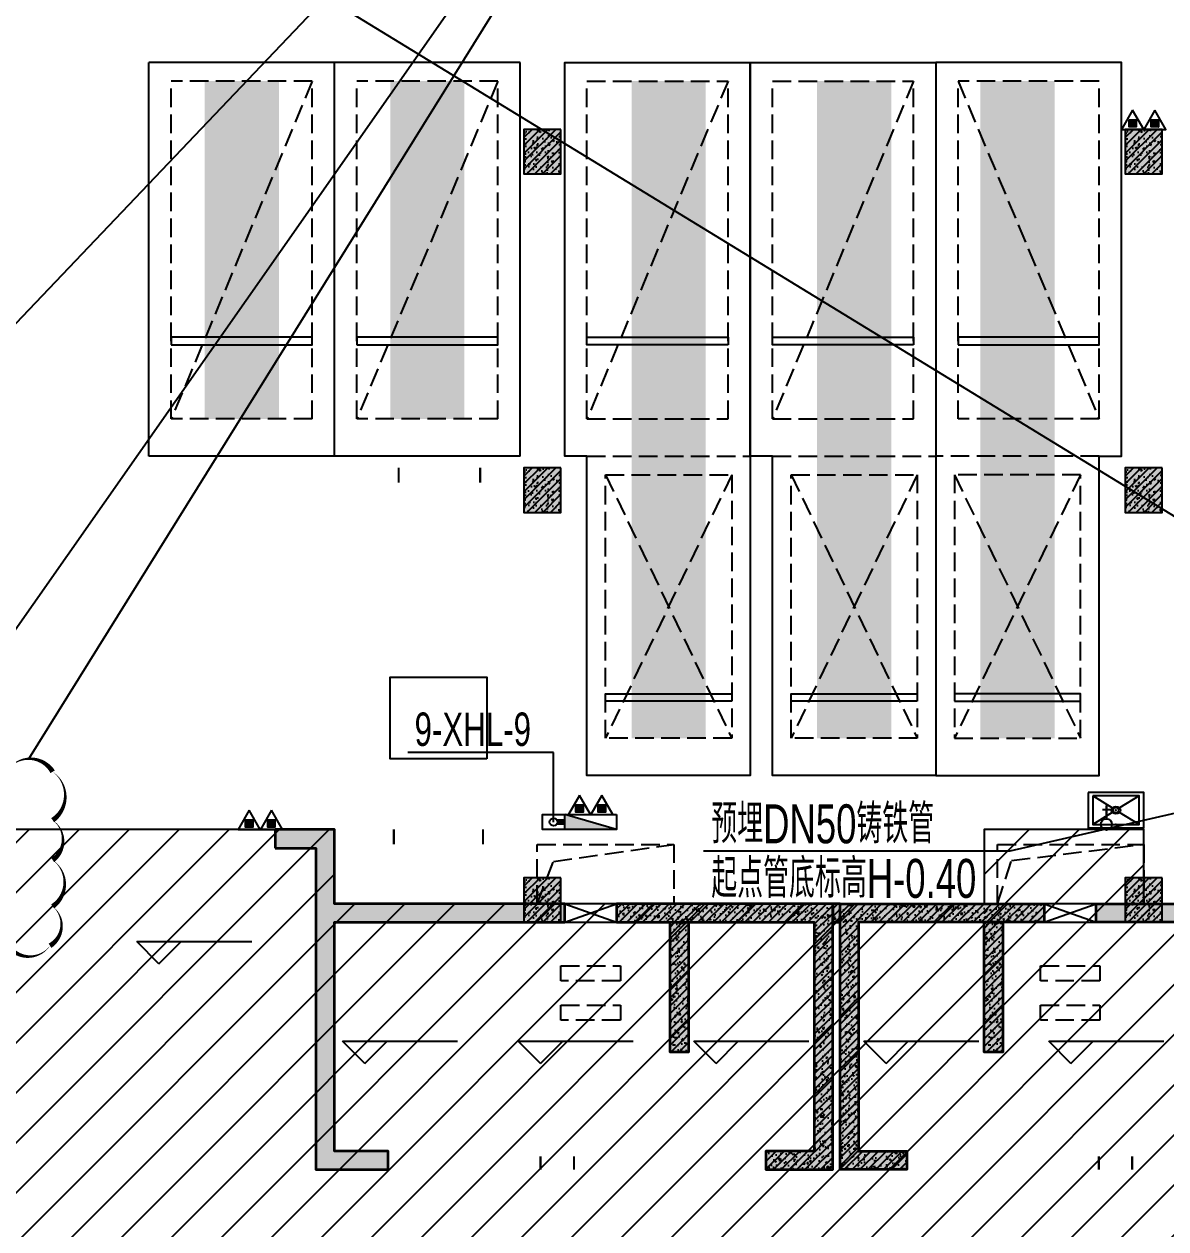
# Model space of a CAD drawing. Extents: x -1338203 to 1886333, y -783476 to 1038610.
# Drawn here: x 669524 to 684905, y -384452 to -368229 of the extents above; entities that cross this region are included whole.
import ezdxf

# ---------------------------------------------------------------- set-up
doc = ezdxf.new("R2010")
doc.units = 0
doc.header["$LTSCALE"] = 1000
doc.header["$MEASUREMENT"] = 0
for name, pattern in [('A-001-平面B2$0$__DASH', [0.35, 0.25, -0.1]), ('A-001-平面参照B2$0$A-001-平面参照B2$0$DASH', [0.35, 0.25, -0.1]), ('DASH', [0.35, 0.25, -0.1]), ('M14预留预埋-B2$0$DASH', [0.35, 0.25, -0.1])]:
    doc.linetypes.add(name, pattern=pattern)
for name, color, linetype in [('0P-EQUIP-CW', 7, 'Continuous'), ('0P-PIPE-CW', 3, 'Continuous'), ('A-001-平面参照B2$0$0A-O-HOLE', 52, 'Continuous'), ('A-001-车位参照B1$0$A-001-车位参照B1$0$$0$A-001-车位参照B2$0$0A-P-PKNG-CAR(A)', 43, 'Continuous'), ('A-001-车位参照B2$0$A-001-车位参照B2$0$0A-P-PKNG-CAR(A)', 43, 'Continuous'), ('A-14-平面B2$0$0A-A-SYMB-ELEV', 150, 'Continuous'), ('M001-预留预埋B2$0$0M-A-JGLD', 3, 'Continuous'), ('M001-预留预埋B2$0$0M-A-LD', 4, 'Continuous'), ('M14预留预埋-B2$0$0M-A-JGLD', 3, 'Continuous'), ('M14预留预埋-B2$0$0M-A-LD', 4, 'Continuous'), ('p-a-double', 181, 'Continuous'), ('p-a-regular', 5, 'Continuous'), ('S001地下二墙柱$0$S001地下二墙柱$0$0A-P-PKNG-STRP', 40, 'Continuous'), ('S001地下二墙柱$0$S001地下二墙柱$0$0S-CC-LINE', 52, 'Continuous'), ('S001地下二墙柱$0$S001地下二墙柱$0$0S-CW-HATCH', 251, 'Continuous'), ('S001地下二墙柱$0$S001地下二墙柱$0$0S-CW-HATCH-UP', 251, 'Continuous'), ('S14柱墙B2_B1$0$0S-CW-HATCH', 251, 'Continuous'), ('S14柱墙B2_B1$0$0S-CW-HATCH-UP', 251, 'Continuous'), ('S14柱墙B2_B1$0$0S-CW-LINE', 72, 'Continuous'), ('S14柱墙B2_B1$0$0S-S-HOLE', 55, 'Continuous'), ('负二层消火栓$0$负二层消火栓$0$0P-ACC-FH', 7, 'Continuous'), ('负二层消火栓$0$负二层消火栓$0$0P-DIM-FH', 3, 'Continuous'), ('负二层消火栓$0$负二层消火栓$0$0P-PIPE-FH', 1, 'Continuous'), ('负二层消火栓$0$负二层消火栓$0$0P-VPIPE-FH', 1, 'Continuous'), ('负二层消火栓$0$负二层消火栓$1$0P-EQUIP-FH', 7, 'Continuous'), ('负二层集水坑及排水沟$0$负二层集水坑及排水沟$0$0P-A-LEAD', 3, 'Continuous'), ('负二层集水坑及排水沟$0$负二层集水坑及排水沟$0$0P-EQUIP-SW', 7, 'Continuous'), ('负二层集水坑及排水沟$0$负二层集水坑及排水沟$0$P001-预留预埋-B1$0$0A-O-FIXT', 6, 'Continuous')]:
    doc.layers.add(name, color=color, linetype=linetype)
doc.layers.add('A-14-平面B2$0$AAD-A-MODIFY_20230109', color=201, linetype='Continuous', plot=False)
doc.layers.add('A-14-平面B2$0$AAD-A-MODIFY_20230111', color=201, linetype='Continuous', plot=False)
doc.styles.add('负二层消火栓$0$负二层消火栓$0$AAD-S', font='aad-s.shx', dxfattribs={"width": 0.7, "bigfont": 'aad-hztxt.shx'})
doc.styles.add('负二层集水坑及排水沟$0$负二层集水坑及排水沟$0$AAD-TXT', font='AAD-TXT.shx', dxfattribs={"width": 0.7, "height": 3, "bigfont": 'AAD-HZTXT.shx'})
pattern_1 = [(45, (-537701.02, -383122.39), (-53.033009, 53.033009), []), (50, (-537701.02, -383122.39), (215.178055, -18.82564), [22.5, -247.5]), (355, (-537701.02, -383122.39), (-41.6254, 225.65764), [18, -198]), (100.4514, (-537683.09, -383123.96), (173.552815, 206.83186), [19.12206, -210.342634]), (46.1842, (-537701.02, -383062.4), (320.17231, -49.6557), [33.75, -371.25]), (96.6356, (-537674.34, -383066.53), (280.39881, 292.23536), [28.68309, -315.5139]), (351.1842, (-537701.02, -383062.4), (280.39858, 292.23558), [27, -297]), (21, (-537671.02, -383077.39), (179.072116, -120.785667), [22.5, -247.5]), (326, (-537671.02, -383077.39), (72.9946, 217.54501), [18, -198]), (71.4514, (-537656.1, -383087.45), (252.06679, 96.75915), [19.12206, -210.342634]), (37.5, (-537701.02, -383122.39), (3.647957, 99.868156), [0, -195.6, 0, -201, 0, -198.75]), (7.5, (-537701.02, -383122.39), (78.920861, 118.323514), [0, -114.6, 0, -191.1, 0, -75.75]), (327.5, (-537767.92, -383122.39), (160.146731, -6.7664615), [0, -75, 0, -234, 0, -310.5]), (317.5, (-537797.92, -383122.39), (174.95585, 30.031495), [0, -97.5, 0, -155.4, 0, -220.5])]
pattern_2 = [(45, (-586835.16, -495521.72), (-53.0330086, 53.0330086), []), (50, (-586835.16, -495521.72), (215.178055, -18.82564), [22.5, -247.5]), (355, (-586835.16, -495521.72), (-41.6254, 225.65764), [18, -198]), (100.4514, (-586817.23, -495523.3), (173.552815, 206.83186), [19.12206, -210.342634]), (46.1842, (-586835.16, -495461.72), (320.172315, -49.6557), [33.75, -371.25]), (96.6356, (-586808.48, -495465.86), (280.39881, 292.23536), [28.68309, -315.5139]), (351.1842, (-586835.16, -495461.72), (280.39858, 292.23558), [27, -297]), (21, (-586805.16, -495476.72), (179.072116, -120.785667), [22.5, -247.5]), (326, (-586805.16, -495476.72), (72.9946, 217.545014), [18, -198]), (71.4514, (-586790.24, -495486.79), (252.06679, 96.75915), [19.12206, -210.342634]), (37.5, (-586835.16, -495521.72), (3.6479566, 99.868156), [0, -195.6, 0, -201, 0, -198.75]), (7.5, (-586835.16, -495521.72), (78.920861, 118.323514), [0, -114.6, 0, -191.1, 0, -75.75]), (327.5, (-586902.06, -495521.72), (160.146731, -6.7664615), [0, -75, 0, -234, 0, -310.5]), (317.5, (-586932.06, -495521.72), (174.95585, 30.031495), [0, -97.5, 0, -155.4, 0, -220.5])]

# ---------------------------------------------------------------- blocks, each defined once
blk = doc.blocks.new('A-14-平面B2')
at = {"layer": 'A-14-平面B2$0$0A-A-SYMB-ELEV'}
for p, q in [((7225, 2680), (6925, 2980)), ((6925, 2980), (8474, 2980)), ((7225, 2680), (7525, 2980)), ((9999, 1338), (9699, 1638)), ((9699, 1638), (11248, 1638)), ((9999, 1338), (10299, 1638)), ((12364, 1338), (12064, 1638)), ((12064, 1638), (13613, 1638)), ((12364, 1338), (12664, 1638)), ((14729, 1338), (14429, 1638)), ((14429, 1638), (15978, 1638)), ((14729, 1338), (15029, 1638)), ((17019, 1338), (16719, 1638)), ((16719, 1638), (18268, 1638)), ((17019, 1338), (17319, 1638)), ((19510, 1338), (19210, 1638)), ((19210, 1638), (20759, 1638)), ((19510, 1338), (19810, 1638))]:
    blk.add_line(p, q, dxfattribs=at)
at = {"layer": 'A-14-平面B2$0$AAD-A-MODIFY_20230109', "color": 6}
for p, q in [((-406, 5324), (16837, 23414)), ((3119, 4092), (16646, 23385)), ((5472, 5443), (16641, 23388))]:
    blk.add_line(p, q, dxfattribs=at)
at = {"layer": 'A-14-平面B2$0$AAD-A-MODIFY_20230109', "color": 6, "flags": 128}
blk.add_lwpolyline([(3499, 5308, 0, 68.8, -0.520567), (4031, 5308, 0, 68.8, -0.520567), (4536, 5308, 0, 68.8, -0.520567), (5199, 5308, 0, 68.8, -0.520567), (5793, 5267, 0, 68.8, -0.520567), (5793, 4615, 0, 68.8, -0.520567), (5793, 4078, 0, 68.8, -0.520567), (5793, 3454, 0, 68.8, -0.520567), (5757, 2925, 0, 68.8, -0.520567), (5194, 2925, 0, 68.8, -0.520567), (4589, 2925, 0, 68.8, -0.520567), (3977, 2925, 0, 68.8, -0.520567), (3499, 2978, 0, 68.8, -0.520567), (3499, 3497, 0, 68.8, -0.520567), (3499, 4175, 0, 68.8, -0.520567), (3499, 4672, 0, 68.8, -0.520567)], format="xyseb", close=True, dxfattribs=at)
at = {"layer": 'A-14-平面B2$0$AAD-A-MODIFY_20230111', "color": 4}
blk.add_line((30978, 2543), (2956, 19679), dxfattribs=at)
blk = doc.blocks.new('A-001-主楼组合参照B2')
at = {"ltscale": 0.002}
h = blk.add_hatch(dxfattribs=at)
h.set_pattern_fill('ANSI31', color=8, scale=300)
h.set_pattern_definition([(45, (-290759.76, -7878.1), (-336.7596, 336.7596), [])])
h.paths.add_polyline_path([(66281, -186940), (66281, -185540), (62441, -185540), (62441, -181550), (55141, -181550), (55141, -185540), (51301, -185540), (51301, -186940), (44981, -186940), (44981, -185540), (41131, -185540), (41131, -181650), (37392, -181650), (37392, -179560), (38191, -179560), (38191, -176360), (41051, -176360), (41051, -174560), (42851, -174560), (42851, -173660), (46981, -173660), (46981, -172090), (50101, -172090), (50101, -174560), (67481, -174560), (67481, -172090), (70601, -172090), (70601, -174560), (76531, -174560), (76531, -176360), (79391, -176360), (79391, -179560), (80191, -179560), (80191, -182110), (81091, -182110), (81091, -185540), (72601, -185540), (72601, -186940)])
h.paths.add_polyline_path([(2291, -185540), (9781, -185540), (9781, -186540), (9631, -186540), (9631, -186940), (16251, -186940), (16251, -186540), (16101, -186540), (16101, -185540), (23691, -185540), (23691, -179560), (22891, -179560), (22891, -176360), (20031, -176360), (20031, -174560), (18231, -174560), (18231, -173660), (14101, -173660), (14101, -172090), (10981, -172090), (10981, -174560), (-6399, -174560), (-6399, -172090), (-9519, -172090), (-9519, -174560), (-15449, -174560), (-15449, -176360), (-18309, -176360), (-18309, -179560), (-19109, -179560), (-19109, -181610), (-20009, -181610), (-20009, -185540), (-11519, -185540), (-11519, -186540), (-11669, -186540), (-11669, -186940), (-5049, -186940), (-5049, -186540), (-5199, -186540), (-5199, -185540), (-1359, -185540), (-1359, -181550), (2291, -181550)])
h.paths.add_polyline_path([(-109959, -168806), (-109959, -173536), (-109709, -173536), (-103819, -173536), (-103819, -177236), (-99249, -177236), (-99249, -178036), (-92869, -178036), (-92869, -177236), (-71299, -177236), (-71299, -178036), (-64919, -178036), (-64919, -177236), (-54209, -177236), (-54209, -168806), (-59109, -168806), (-59109, -167906), (-62059, -167906), (-62059, -168806), (-64369, -168806), (-64369, -167456), (-66169, -167456), (-66169, -165386), (-69469, -165386), (-69469, -167386), (-71849, -167386), (-71849, -168806), (-82159, -168806), (-82159, -167906), (-85209, -167906), (-85209, -168806), (-92319, -168806), (-92319, -167386), (-94699, -167386), (-94699, -165386), (-97999, -165386), (-97999, -167456), (-99799, -167456), (-99799, -168806)])
h.paths.add_polyline_path([(-115664, -225244), (-115664, -225844), (-115414, -225844), (-115414, -225244), (-114084, -225244), (-114084, -225844), (-113834, -225844), (-113834, -225244), (-112009, -225244), (-112009, -225844), (-111589, -225844), (-111589, -225244), (-92909, -225244), (-92909, -225844), (-92489, -225844), (-92489, -225244), (-90664, -225244), (-90664, -225844), (-90414, -225844), (-90414, -225244), (-89084, -225244), (-89084, -225844), (-88834, -225844), (-88834, -225244), (-82964, -225244), (-82964, -225844), (-82714, -225844), (-82714, -225244), (-81384, -225244), (-81384, -225844), (-81134, -225844), (-81134, -225244), (-79309, -225244), (-79309, -225844), (-78889, -225844), (-78889, -225244), (-60209, -225244), (-60209, -225844), (-59789, -225844), (-59789, -225244), (-57964, -225244), (-57964, -225844), (-57714, -225844), (-57714, -225244), (-56384, -225244), (-56384, -225844), (-56134, -225844), (-56134, -225244), (-53249, -225244), (-53249, -216464), (-53249, -216464), (-56519, -216464), (-56519, -216464), (-59959, -216464), (-59959, -215464), (-67989, -215464), (-67989, -211894), (-71109, -211894), (-71109, -215464), (-79139, -215464), (-79139, -216464), (-81759, -216464), (-81759, -215464), (-83909, -215464), (-83909, -216464), (-86599, -216464), (-87849, -216464), (-92659, -216464), (-92659, -215464), (-100689, -215464), (-100689, -211894), (-103809, -211894), (-103809, -215464), (-111839, -215464), (-111839, -215464), (-114239, -215464), (-114239, -215464), (-116459, -215464), (-116459, -216464), (-118549, -216464), (-118549, -221294), (-119249, -221294), (-119249, -221894), (-118549, -221894), (-118549, -223844), (-119249, -223844), (-119249, -224444), (-118549, -224444), (-118549, -225244)])
h.paths.add_polyline_path([(-11949, -235160), (-15609, -235160), (-15609, -237714), (-16509, -237714), (-16509, -241140), (-8019, -241140), (-8019, -242140), (-8169, -242140), (-8169, -242540), (-1549, -242540), (-1549, -242140), (-1699, -242140), (-1699, -241140), (13281, -241140), (13281, -242140), (13131, -242140), (13131, -242540), (19751, -242540), (19751, -242140), (19601, -242140), (19601, -241140), (27191, -241140), (27191, -239340), (27191, -239340), (27191, -237140), (27191, -237140), (27191, -235250), (23441, -235250), (23441, -230950), (23441, -230160), (21531, -230160), (17601, -230160), (17602, -227690), (14482, -227690), (14481, -230160), (-2899, -230160), (-2899, -227690), (-6019, -227690), (-6019, -230160), (-9949, -230160), (-11949, -230160)])
h.paths.add_polyline_path([(67491, -237140), (67491, -235160), (71151, -235160), (71151, -234560), (73051, -234560), (73051, -230160), (77081, -230160), (77081, -227690), (80201, -227690), (80201, -230160), (97581, -230160), (97581, -227690), (100701, -227690), (100701, -230160), (104631, -230160), (106631, -230160), (106631, -231960), (109491, -231960), (109491, -235160), (110291, -235160), (110291, -237713), (111191, -237713), (111191, -241140), (102701, -241140), (102701, -242140), (102851, -242140), (102851, -242540), (96231, -242540), (96231, -242140), (96381, -242140), (96381, -241140), (81401, -241140), (81401, -242140), (81551, -242140), (81551, -242540), (74931, -242540), (74931, -242140), (75081, -242140), (75081, -241140), (67491, -241140), (67491, -239340)])
h.paths.add_polyline_path([(11811, -302465), (13796, -302220), (17696, -301741), (17394, -299289), (20491, -298908), (20793, -301359), (25884, -300733), (26493, -305676), (29133, -305351), (28525, -300408), (38043, -299237), (37741, -296785), (40838, -296404), (41140, -298856), (45040, -298376), (47025, -298132), (47636, -303094), (50474, -302745), (51268, -302647), (51580, -305181), (52178, -310042), (48297, -310519), (48118, -309060), (44465, -309509), (44588, -310502), (44736, -310484), (44785, -310881), (38215, -311689), (38166, -311292), (38315, -311274), (38193, -310281), (23325, -312111), (23447, -313103), (23596, -313085), (23645, -313482), (17074, -314290), (17025, -313893), (17174, -313875), (17052, -312883), (1787, -314761), (1909, -315753), (2058, -315735), (2107, -316132), (-4463, -316941), (-4512, -316544), (-4363, -316525), (-4485, -315533), (-12912, -316570), (-13331, -313165), (-12437, -313055), (-12507, -312490), (-12749, -310524), (-11955, -310427), (-12346, -307251), (-9507, -306901), (-9727, -305115), (-7940, -304896), (-8050, -304003), (-3951, -303497), (-4143, -301939), (-1046, -301558), (-745, -304010), (7186, -303034), (7796, -307996), (12421, -307427)])
h.paths.add_polyline_path([(118676, -301883), (118079, -297021), (118079, -297019), (118009, -296454), (117768, -294488), (116974, -294586), (116584, -291410), (113745, -291758), (113526, -289972), (111540, -290216), (107640, -290695), (107339, -288243), (104242, -288623), (104543, -291075), (87293, -293193), (86992, -290742), (83895, -291122), (84196, -293574), (80295, -294053), (78310, -294297), (78920, -299259), (76081, -299608), (75287, -299705), (75598, -302240), (76016, -305641), (83549, -304716), (83671, -305708), (83522, -305726), (83571, -306123), (90142, -305317), (90093, -304920), (89944, -304938), (89822, -303945), (104690, -302119), (104812, -303112), (104663, -303130), (104712, -303527), (111283, -302720), (111234, -302323), (111085, -302341), (110963, -301349), (114617, -300901), (114796, -302359)])
at = {"color": 3, "flags": 128}
blk.add_lwpolyline([(-59959, -215464), (-67989, -215464), (-67989, -211894), (-71109, -211894), (-71109, -215464), (-79139, -215464), (-79139, -216464), (-81759, -216464), (-81759, -215464), (-83909, -215464), (-83909, -216464), (-86599, -216464), (-87849, -216464), (-92659, -216464), (-92659, -215464), (-100689, -215464)], dxfattribs=at)
blk.add_blockref('A-14-平面B2', (-102249, -219953))
blk = doc.blocks.new('A-001-平面参照B2$0$B1楼板开洞')
at = {"layer": 'A-001-平面参照B2$0$0A-O-HOLE', "linetype": 'A-001-平面参照B2$0$A-001-平面参照B2$0$DASH'}
for points in [[(-89929, -215663), (-88089, -215663), (-88089, -216463), (-89929, -216463)], [(-83729, -215663), (-81759, -215663), (-81759, -216463), (-83729, -216463)]]:
    blk.add_lwpolyline(points, close=True, dxfattribs=at)
for points in [[(-89929, -216463), (-89709, -215895), (-88089, -215663)], [(-83729, -216463), (-83539, -215882), (-81759, -215663)]]:
    blk.add_lwpolyline(points, dxfattribs=at)
blk = doc.blocks.new('A-001-平面参照B2')
blk.add_blockref('A-001-平面参照B2$0$B1楼板开洞', (0, 0))
blk = doc.blocks.new('负二层集水坑及排水沟$0$负二层集水坑及排水沟$0$P001-预留预埋-B1$0$$lvtry$00000191')
at = {"color": 0}
for p, q in [((-250, -50, 0), (-39, -219, 0)), ((39, -219, 0), (250, -50, 0)), ((-250, -450, 0), (-39, -281, 0)), ((39, -281, 0), (250, -450, 0))]:
    blk.add_line(p, q, dxfattribs=at)
at = {"color": 0, "elevation": 0}
for points in [[(300, -500), (300, 0), (-300, 0), (-300, -500)], [(250, -450), (250, -50), (-250, -50), (-250, -450)]]:
    blk.add_lwpolyline(points, close=True, dxfattribs=at)
at = {"color": 0}
blk.add_circle((0, -250, 0), 50, dxfattribs=at)
for p in [(0, -50, 0), (0, -250, 0)]:
    blk.add_point(p, dxfattribs=at)
blk = doc.blocks.new('负二层集水坑及排水沟$0$负二层集水坑及排水沟$0$$TwtSys$00000147')
blk.add_circle((0, 0, 0), 1)
blk = doc.blocks.new('负二层集水坑及排水沟')
at = {"layer": '负二层集水坑及排水沟$0$负二层集水坑及排水沟$0$0P-A-LEAD'}
for p, q in [((-81115, -215193), (-83564, -215754)), ((-83564, -215754), (-87689, -215754))]:
    blk.add_line(p, q, dxfattribs=at)
at = {"layer": '负二层集水坑及排水沟$0$负二层集水坑及排水沟$0$0P-EQUIP-SW', "xscale": 37.5, "yscale": 37.5, "zscale": 37.5}
blk.add_blockref('负二层集水坑及排水沟$0$负二层集水坑及排水沟$0$$TwtSys$00000147', (-82134, -215203), dxfattribs=at)
at = {"layer": '负二层集水坑及排水沟$0$负二层集水坑及排水沟$0$P001-预留预埋-B1$0$0A-O-FIXT', "xscale": 1.25, "yscale": 0.96, "rotation": 180}
blk.add_blockref('负二层集水坑及排水沟$0$负二层集水坑及排水沟$0$P001-预留预埋-B1$0$$lvtry$00000191', (-82134, -215443, 0), dxfattribs=at)
at = {"layer": '负二层集水坑及排水沟$0$负二层集水坑及排水沟$0$0P-A-LEAD', "color": 7, "style": '负二层集水坑及排水沟$0$负二层集水坑及排水沟$0$AAD-TXT', "width": 0.7}
for s, p in [('预埋DN50铸铁管', (-87584, -215649)), ('起点管底标高H-0.40', (-87584, -216384))]:
    blk.add_text(s, height=525, dxfattribs=at).set_placement(p)
blk = doc.blocks.new('M14预留预埋-B2')
at = {"layer": 'M14预留预埋-B2$0$0M-A-JGLD', "elevation": 3000}
for points in [[(12690, 3240, 0, 0, 0), (13390, 3240, 30, 30, 0), (13390, 3490, 0, 0, 0), (12690, 3490, 30, 30, 0), (12690, 3240, 30, 30, 0)], [(19875, 3240, 0, 0, 0), (19150, 3240, 30, 30, 0), (19150, 3490, 0, 0, 0), (19850, 3490, 30, 30, 0), (19850, 3240, 30, 30, 0)]]:
    blk.add_lwpolyline(points, format="xyseb", dxfattribs=at)
at = {"layer": 'M14预留预埋-B2$0$0M-A-JGLD', "linetype": 'M14预留预埋-B2$0$DASH', "elevation": 3000}
for points in [[(12640, 2654), (13440, 2654), (13440, 2454), (12640, 2454)], [(19100, 2654), (19900, 2654), (19900, 2454), (19100, 2454)], [(12640, 2124), (13440, 2124), (13440, 1924), (12640, 1924)], [(19100, 2124), (19900, 2124), (19900, 1924), (19100, 1924)]]:
    blk.add_lwpolyline(points, close=True, dxfattribs=at)
at = {"layer": 'M14预留预埋-B2$0$0M-A-LD', "elevation": 2600}
for points in [[(12365, -91, 0, 0, 0), (12815, -91, 30, 30, 0), (12815, 89, 0, 0, 0), (12365, 89, 30, 30, 0), (12365, -91, 30, 30, 0)], [(20335, -91, 0, 0, 0), (19885, -91, 30, 30, 0), (19885, 89, 0, 0, 0), (20335, 89, 30, 30, 0), (20335, -91, 30, 30, 0)]]:
    blk.add_lwpolyline(points, format="xyseb", dxfattribs=at)
blk = doc.blocks.new('M001-预留预埋B2')
at = {"layer": 'M001-预留预埋B2$0$0M-A-JGLD', "elevation": 0}
blk.add_lwpolyline([(-90609, -214513), (-91909, -214513), (-91909, -213413), (-90609, -213413)], close=True, dxfattribs=at)
at = {"layer": 'M001-预留预埋B2$0$0M-A-LD', "elevation": 0}
for points in [[(-90696, -210593, 0, 0, 0), (-91796, -210593, 30, 30, 0), (-91796, -210794, 0, 0, 0), (-90696, -210794, 30, 30, 0)], [(-90659, -215463, 0, 0, 0), (-91859, -215463, 30, 30, 0), (-91859, -215663, 0, 0, 0), (-90659, -215663, 30, 30, 0)]]:
    blk.add_lwpolyline(points, format="xyseb", close=True, dxfattribs=at)
blk.add_blockref('M14预留预埋-B2', (-102249, -219953))
blk = doc.blocks.new('负二层消火栓$0$负二层消火栓$1$$TwtSys$00000546')
h = blk.add_hatch()
h.set_pattern_fill('ANSI31', color=256, scale=200, style=0)
h.set_pattern_definition([(45, (-38543.802, -6670.83), (-17.67767, 17.67767), [])])
h.paths.add_polyline_path([(-65, 174), (65, 174), (65, 44), (-65, 44)])
for points in [[(0, 344), (-198, 0), (198, 0)], [(-65, 174), (65, 174), (65, 44), (-65, 44)]]:
    blk.add_lwpolyline(points, close=True)
blk = doc.blocks.new('负二层消火栓$0$负二层消火栓$0$$TwtSys$00000434')
for p, q in [((-0.5, 0.5), (-0.5, -0.5)), ((-0.5, -0.5), (0.5, 0.5)), ((0.5, 0.5), (-0.5, 0.5)), ((0.5, -0.5), (0.5, 0.5)), ((-0.5, -0.5), (0.5, -0.5))]:
    blk.add_line(p, q)
blk.add_solid([(0.5, -0.5), (0.5, 0.5), (-0.5, -0.5)])
blk = doc.blocks.new('负二层消火栓')
at = {"layer": '负二层消火栓$0$负二层消火栓$0$0P-ACC-FH'}
blk.add_lwpolyline([(-88859, -215263), (-88859, -215463), (-89859, -215463), (-89859, -215263)], close=True, dxfattribs=at)
at = {"layer": '负二层消火栓$0$负二层消火栓$0$0P-DIM-FH'}
for p, q in [((-89709, -214428), (-91671, -214428)), ((-89709, -215363), (-89709, -214428))]:
    blk.add_line(p, q, dxfattribs=at)
at = {"layer": '负二层消火栓$0$负二层消火栓$0$0P-PIPE-FH', "linetype": 'Continuous', "const_width": 82.5}
blk.add_lwpolyline([(-89657, -215363), (-89559, -215363)], dxfattribs=at)
at = {"layer": '负二层消火栓$0$负二层消火栓$0$0P-VPIPE-FH', "linetype": 'Continuous'}
blk.add_circle((-89709, -215363), 52.5, dxfattribs=at)
at = {"layer": '负二层消火栓$0$负二层消火栓$0$0P-ACC-FH', "xscale": -700, "yscale": 200, "zscale": 700}
blk.add_blockref('负二层消火栓$0$负二层消火栓$0$$TwtSys$00000434', (-89209, -215363), dxfattribs=at)
at = {"layer": '负二层消火栓$0$负二层消火栓$1$0P-EQUIP-FH', "xscale": 0.75, "yscale": 0.75, "zscale": 0.75}
for p in [(-81908, -206036), (-81610, -206036), (-89358, -215263, 800), (-89060, -215263, 800), (-93808, -215463), (-93510, -215463)]:
    blk.add_blockref('负二层消火栓$0$负二层消火栓$1$$TwtSys$00000546', p, dxfattribs=at)
at = {"layer": '负二层消火栓$0$负二层消火栓$0$0P-DIM-FH', "color": 7, "style": '负二层消火栓$0$负二层消火栓$0$AAD-S', "width": 0.7}
blk.add_text('9-XHL-9', height=450, dxfattribs=at).set_placement((-91581, -214338))
blk = doc.blocks.new('S14柱墙B2_B1')
at = {"layer": 'S14柱墙B2_B1$0$0S-CW-HATCH'}
h = blk.add_hatch(color=256, dxfattribs=at)
h.dxf.hatch_style = 1
h.paths.add_polyline_path([(8790, 4240), (9340, 4240), (9340, 3400), (9340, -90), (10310, -90), (10310, 160), (9590, 160), (9590, 3240), (12690, 3241), (12690, 3491), (9590, 3490), (9590, 4490), (8790, 4490)])
h = blk.add_hatch(color=256, dxfattribs=at)
h.dxf.hatch_style = 1
h.paths.add_polyline_path([(23910, 4240), (23360, 4240), (23360, 3400), (23360, -90), (22390, -90), (22390, 160), (23110, 160), (23110, 3240), (19850, 3240), (19850, 3490), (23110, 3490), (23110, 4490), (23910, 4490)])
h = blk.add_hatch(color=256, dxfattribs=at)
h.dxf.hatch_style = 1
h.paths.add_polyline_path([(13390, 3240), (16050, 3240), (16050, 160), (15400, 160), (15400, -90), (16300, -90), (16300, 3490), (13390, 3490)])
h = blk.add_hatch(color=256, dxfattribs=at)
h.dxf.hatch_style = 1
h.paths.add_polyline_path([(16300, 3240), (16400, 3240), (16400, 3490), (16300, 3490)])
h = blk.add_hatch(color=256, dxfattribs=at)
h.dxf.hatch_style = 1
h.paths.add_polyline_path([(19150, 3240), (16650, 3240), (16650, 160), (17300, 160), (17300, -90), (16400, -90), (16400, 3490), (19150, 3490)])
h = blk.add_hatch(color=256, dxfattribs=at)
h.dxf.hatch_style = 1
h.paths.add_polyline_path([(14110, 3240), (14360, 3240), (14360, 1490), (14110, 1490)])
h = blk.add_hatch(color=256, dxfattribs=at)
h.dxf.hatch_style = 1
h.paths.add_polyline_path([(18340, 3240), (18590, 3240), (18590, 1490), (18340, 1490)])
at = {"layer": 'S14柱墙B2_B1$0$0S-CW-HATCH-UP'}
h = blk.add_hatch(dxfattribs=at)
h.set_pattern_fill('钢筋混凝土', color=256, scale=30)
h.set_pattern_definition(pattern_2)
h.paths.add_polyline_path([(8790, 4240), (9340, 4240), (9340, 3400), (9340, -90), (10310, -90), (10310, 160), (9590, 160), (9590, 3240), (12690, 3241), (12690, 3491), (9590, 3490), (9590, 4490), (8790, 4490)])
h = blk.add_hatch(dxfattribs=at)
h.set_pattern_fill('钢筋混凝土', color=256, scale=30)
h.set_pattern_definition(pattern_2)
h.paths.add_polyline_path([(23910, 4240), (23360, 4240), (23360, 3400), (23360, -90), (22390, -90), (22390, 160), (23110, 160), (23110, 3240), (19850, 3240), (19850, 3490), (23110, 3490), (23110, 4490), (23910, 4490)])
h = blk.add_hatch(dxfattribs=at)
h.set_pattern_fill('钢筋混凝土', color=256, scale=30)
h.set_pattern_definition(pattern_1)
h.paths.add_polyline_path([(13390, 3240), (16050, 3240), (16050, 160), (15400, 160), (15400, -90), (16300, -90), (16300, 3490), (13390, 3490)])
h = blk.add_hatch(dxfattribs=at)
h.set_pattern_fill('钢筋混凝土', color=256, scale=30)
h.set_pattern_definition([(45, (-289926.83, -679829.33), (-53.0330086, 53.0330086), []), (50, (-289926.83, -679829.33), (215.178055, -18.82564), [22.5, -247.5]), (355, (-289926.83, -679829.33), (-41.6254, 225.65764), [18, -198]), (100.4514, (-289908.9, -679830.9), (173.552815, 206.83186), [19.12206, -210.342634]), (46.1842, (-289926.83, -679769.33), (320.17231, -49.6557), [33.75, -371.25]), (96.6356, (-289900.15, -679773.47), (280.39881, 292.23536), [28.68309, -315.5139]), (351.1842, (-289926.83, -679769.33), (280.39858, 292.23558), [27, -297]), (21, (-289896.83, -679784.33), (179.072116, -120.785667), [22.5, -247.5]), (326, (-289896.83, -679784.33), (72.9946, 217.545014), [18, -198]), (71.4514, (-289881.9, -679794.4), (252.06679, 96.75915), [19.12206, -210.342634]), (37.5, (-289926.83, -679829.33), (3.6479566, 99.868156), [0, -195.6, 0, -201, 0, -198.75]), (7.5, (-289926.83, -679829.33), (78.920861, 118.323514), [0, -114.6, 0, -191.1, 0, -75.75]), (327.5, (-289993.73, -679829.33), (160.146731, -6.7664615), [0, -75, 0, -234, 0, -310.5]), (317.5, (-290023.73, -679829.33), (174.95585, 30.031495), [0, -97.5, 0, -155.4, 0, -220.5])])
h.paths.add_polyline_path([(16300, 3240), (16400, 3240), (16400, 3490), (16300, 3490)])
h = blk.add_hatch(dxfattribs=at)
h.set_pattern_fill('钢筋混凝土', color=256, scale=30)
h.set_pattern_definition(pattern_1)
h.paths.add_polyline_path([(19150, 3240), (16650, 3240), (16650, 160), (17300, 160), (17300, -90), (16400, -90), (16400, 3490), (19150, 3490)])
h = blk.add_hatch(dxfattribs=at)
h.set_pattern_fill('钢筋混凝土', color=256, scale=30)
h.set_pattern_definition([(45, (-2331178.905, -156263.83), (-53.0330086, 53.0330086), []), (50, (-2331178.9, -156263.83), (215.178055, -18.82564), [22.5, -247.5]), (355, (-2331178.9, -156263.83), (-41.6254, 225.65764), [18, -198]), (100.4514, (-2331160.97, -156265.4), (173.552815, 206.831863), [19.122057, -210.342634]), (46.1842, (-2331178.9, -156203.83), (320.172315, -49.655704), [33.75, -371.25]), (96.6356, (-2331152.22, -156207.97), (280.39881, 292.23536), [28.683086, -315.5139]), (351.1842, (-2331178.9, -156203.83), (280.398584, 292.23558), [27, -297]), (21, (-2331148.9, -156218.83), (179.072116, -120.785667), [22.5, -247.5]), (326, (-2331148.9, -156218.83), (72.9946, 217.545014), [18, -198]), (71.4514, (-2331133.98, -156228.9), (252.066789, 96.759149), [19.122057, -210.342634]), (37.5, (-2331178.905, -156263.83), (3.6479566, 99.8681561), [0, -195.6, 0, -201, 0, -198.75]), (7.5, (-2331178.9, -156263.83), (78.920861, 118.3235136), [0, -114.6, 0, -191.1, 0, -75.75]), (327.5, (-2331245.805, -156263.83), (160.1467309, -6.7664615), [0, -75, 0, -234, 0, -310.5]), (317.5, (-2331275.8, -156263.83), (174.955851, 30.031495), [0, -97.5, 0, -155.4, 0, -220.5])])
h.paths.add_polyline_path([(14110, 3240), (14360, 3240), (14360, 1490), (14110, 1490)])
h = blk.add_hatch(dxfattribs=at)
h.set_pattern_fill('钢筋混凝土', color=256, scale=30)
h.set_pattern_definition([(45, (-2326928.905, -156263.83), (-53.0330086, 53.0330086), []), (50, (-2326928.9, -156263.83), (215.178055, -18.82564), [22.5, -247.5]), (355, (-2326928.9, -156263.83), (-41.6254, 225.65764), [18, -198]), (100.4514, (-2326910.97, -156265.4), (173.552815, 206.831863), [19.122057, -210.342634]), (46.1842, (-2326928.9, -156203.83), (320.172315, -49.655704), [33.75, -371.25]), (96.6356, (-2326902.22, -156207.97), (280.39881, 292.23536), [28.683086, -315.5139]), (351.1842, (-2326928.9, -156203.83), (280.398584, 292.23558), [27, -297]), (21, (-2326898.9, -156218.83), (179.072116, -120.785667), [22.5, -247.5]), (326, (-2326898.9, -156218.83), (72.9946, 217.545014), [18, -198]), (71.4514, (-2326883.98, -156228.9), (252.066789, 96.759149), [19.122057, -210.342634]), (37.5, (-2326928.905, -156263.83), (3.6479566, 99.8681561), [0, -195.6, 0, -201, 0, -198.75]), (7.5, (-2326928.9, -156263.83), (78.920861, 118.3235136), [0, -114.6, 0, -191.1, 0, -75.75]), (327.5, (-2326995.805, -156263.83), (160.1467309, -6.7664615), [0, -75, 0, -234, 0, -310.5]), (317.5, (-2327025.8, -156263.83), (174.955851, 30.031495), [0, -97.5, 0, -155.4, 0, -220.5])])
h.paths.add_polyline_path([(18340, 3240), (18590, 3240), (18590, 1490), (18340, 1490)])
at = {"flags": 128}
blk.add_lwpolyline([(16300, 3490), (16400, 3490)], dxfattribs=at)
at = {"layer": 'S14柱墙B2_B1$0$0S-CW-LINE', "lineweight": 35}
for points in [[(8790, 4240), (9340, 4240), (9340, 3400), (9340, -90), (10310, -90), (10310, 160), (9590, 160), (9590, 3240), (12690, 3241), (12690, 3491), (9590, 3490), (9590, 4490), (8790, 4490)], [(23910, 4240), (23360, 4240), (23360, 3400), (23360, -90), (22390, -90), (22390, 160), (23110, 160), (23110, 3240), (19850, 3240), (19850, 3490), (23110, 3490), (23110, 4490), (23910, 4490)], [(13390, 3240), (16050, 3240), (16050, 160), (15400, 160), (15400, -90), (16300, -90), (16300, 3490), (13390, 3490)], [(16300, 3240), (16400, 3240), (16400, 3490), (16300, 3490)], [(19150, 3240), (16650, 3240), (16650, 160), (17300, 160), (17300, -90), (16400, -90), (16400, 3490), (19150, 3490)], [(14110, 3240), (14360, 3240), (14360, 1490), (14110, 1490)], [(18340, 3240), (18590, 3240), (18590, 1490), (18340, 1490)]]:
    blk.add_lwpolyline(points, close=True, dxfattribs=at)
at = {"layer": 'S14柱墙B2_B1$0$0S-S-HOLE', "elevation": 3000}
for points in [[(12690, 3240), (13390, 3240), (13390, 3490), (12690, 3490)], [(19150, 3240), (19850, 3240), (19850, 3490), (19150, 3490)]]:
    blk.add_lwpolyline(points, close=True, dxfattribs=at)
at = {"layer": 'S14柱墙B2_B1$0$0S-S-HOLE', "elevation": 3000, "flags": 128}
for points in [[(12690, 3240), (13390, 3490)], [(12690, 3490), (13390, 3240)], [(19150, 3240), (19850, 3490)]]:
    blk.add_lwpolyline(points, dxfattribs=at)
at = {"layer": 'S14柱墙B2_B1$0$0S-S-HOLE', "flags": 128}
blk.add_lwpolyline([(19150, 3490), (19850, 3240)], dxfattribs=at)
blk = doc.blocks.new('S001地下二墙柱')
at = {"layer": 'S001地下二墙柱$0$S001地下二墙柱$0$0S-CW-HATCH'}
h = blk.add_hatch(color=256, dxfattribs=at)
h.dxf.hatch_style = 1
h.paths.add_polyline_path([(-89609, -206036), (-90109, -206036), (-90109, -206636), (-89609, -206636)])
h = blk.add_hatch(color=256, dxfattribs=at)
h.dxf.hatch_style = 1
h.paths.add_polyline_path([(-81509, -206036), (-82009, -206036), (-82009, -206636), (-81509, -206636)])
h = blk.add_hatch(color=256, dxfattribs=at)
h.dxf.hatch_style = 1
h.paths.add_polyline_path([(-89609, -210593), (-90109, -210593), (-90109, -211193), (-89609, -211193)])
h = blk.add_hatch(color=256, dxfattribs=at)
h.dxf.hatch_style = 1
h.paths.add_polyline_path([(-81509, -210593), (-82009, -210593), (-82009, -211193), (-81509, -211193)])
h = blk.add_hatch(color=256, dxfattribs=at)
h.dxf.hatch_style = 1
h.paths.add_polyline_path([(-89609, -216113), (-90109, -216113), (-90109, -216713), (-89609, -216713)])
h = blk.add_hatch(color=256, dxfattribs=at)
h.dxf.hatch_style = 1
h.paths.add_polyline_path([(-81509, -216113), (-82009, -216113), (-82009, -216713), (-81509, -216713)])
at = {"layer": 'S001地下二墙柱$0$S001地下二墙柱$0$0S-CW-HATCH-UP'}
h = blk.add_hatch(dxfattribs=at)
h.set_pattern_fill('钢筋混凝土', color=256, scale=30)
h.set_pattern_definition([(45, (-57298.03, -197084.16), (-53.03301, 53.03301), []), (50, (-57298.03, -197084.16), (215.1781, -18.8256), [22.5, -247.5]), (355, (-57298.03, -197084.16), (-41.6254, 225.6576), [18, -198]), (100.4514, (-57280.1, -197085.73), (173.5528, 206.8319), [19.122, -210.3426]), (46.1842, (-57298.03, -197024.16), (320.1723, -49.6557), [33.75, -371.25]), (96.6356, (-57271.35, -197028.3), (280.3988, 292.2354), [28.683, -315.514]), (351.1842, (-57298.03, -197024.16), (280.3986, 292.2356), [27, -297]), (21, (-57268.03, -197039.16), (179.0721, -120.7857), [22.5, -247.5]), (326, (-57268.03, -197039.16), (72.9946, 217.545), [18, -198]), (71.4514, (-57253.1, -197049.23), (252.0668, 96.7591), [19.122, -210.3426]), (37.5, (-57298.03, -197084.16), (3.64796, 99.86816), [0, -195.6, 0, -201, 0, -198.75]), (7.5, (-57298.03, -197084.16), (78.92086, 118.3235), [0, -114.6, 0, -191.1, 0, -75.75]), (327.5, (-57364.93, -197084.16), (160.14673, -6.76646), [0, -75, 0, -234, 0, -310.5]), (317.5, (-57394.93, -197084.16), (174.95585, 30.0315), [0, -97.5, 0, -155.4, 0, -220.5])])
h.paths.add_polyline_path([(-89609, -206036), (-90109, -206036), (-90109, -206636), (-89609, -206636)])
h = blk.add_hatch(dxfattribs=at)
h.set_pattern_fill('钢筋混凝土', color=256, scale=30)
h.set_pattern_definition([(45, (-49198.03, -197084.16), (-53.03301, 53.03301), []), (50, (-49198.03, -197084.16), (215.1781, -18.8256), [22.5, -247.5]), (355, (-49198.03, -197084.16), (-41.6254, 225.6576), [18, -198]), (100.4514, (-49180.1, -197085.73), (173.5528, 206.8319), [19.122, -210.3426]), (46.1842, (-49198.03, -197024.16), (320.1723, -49.6557), [33.75, -371.25]), (96.6356, (-49171.35, -197028.3), (280.3988, 292.2354), [28.683, -315.514]), (351.1842, (-49198.03, -197024.16), (280.3986, 292.2356), [27, -297]), (21, (-49168.03, -197039.16), (179.0721, -120.7857), [22.5, -247.5]), (326, (-49168.03, -197039.16), (72.9946, 217.545), [18, -198]), (71.4514, (-49153.1, -197049.23), (252.0668, 96.7591), [19.122, -210.3426]), (37.5, (-49198.03, -197084.16), (3.64796, 99.86816), [0, -195.6, 0, -201, 0, -198.75]), (7.5, (-49198.03, -197084.16), (78.92086, 118.3235), [0, -114.6, 0, -191.1, 0, -75.75]), (327.5, (-49264.93, -197084.16), (160.14673, -6.76646), [0, -75, 0, -234, 0, -310.5]), (317.5, (-49294.93, -197084.16), (174.95585, 30.0315), [0, -97.5, 0, -155.4, 0, -220.5])])
h.paths.add_polyline_path([(-81509, -206036), (-82009, -206036), (-82009, -206636), (-81509, -206636)])
h = blk.add_hatch(dxfattribs=at)
h.set_pattern_fill('钢筋混凝土', color=256, scale=30)
h.set_pattern_definition([(45, (-57298.03, -201641.76), (-53.03301, 53.03301), []), (50, (-57298.03, -201641.76), (215.1781, -18.8256), [22.5, -247.5]), (355, (-57298.03, -201641.76), (-41.6254, 225.6576), [18, -198]), (100.4514, (-57280.1, -201643.33), (173.5528, 206.8319), [19.122, -210.3426]), (46.1842, (-57298.03, -201581.76), (320.1723, -49.6557), [33.75, -371.25]), (96.6356, (-57271.35, -201585.9), (280.3988, 292.2354), [28.683, -315.514]), (351.1842, (-57298.03, -201581.76), (280.3986, 292.2356), [27, -297]), (21, (-57268.03, -201596.76), (179.0721, -120.7857), [22.5, -247.5]), (326, (-57268.03, -201596.76), (72.9946, 217.545), [18, -198]), (71.4514, (-57253.1, -201606.83), (252.0668, 96.7591), [19.122, -210.3426]), (37.5, (-57298.03, -201641.76), (3.64796, 99.86816), [0, -195.6, 0, -201, 0, -198.75]), (7.5, (-57298.03, -201641.76), (78.92086, 118.3235), [0, -114.6, 0, -191.1, 0, -75.75]), (327.5, (-57364.93, -201641.76), (160.14673, -6.76646), [0, -75, 0, -234, 0, -310.5]), (317.5, (-57394.93, -201641.76), (174.95585, 30.0315), [0, -97.5, 0, -155.4, 0, -220.5])])
h.paths.add_polyline_path([(-89609, -210593), (-90109, -210593), (-90109, -211193), (-89609, -211193)])
h = blk.add_hatch(dxfattribs=at)
h.set_pattern_fill('钢筋混凝土', color=256, scale=30)
h.set_pattern_definition([(45, (-49198.03, -201641.76), (-53.03301, 53.03301), []), (50, (-49198.03, -201641.76), (215.1781, -18.8256), [22.5, -247.5]), (355, (-49198.03, -201641.76), (-41.6254, 225.6576), [18, -198]), (100.4514, (-49180.1, -201643.33), (173.5528, 206.8319), [19.122, -210.3426]), (46.1842, (-49198.03, -201581.76), (320.1723, -49.6557), [33.75, -371.25]), (96.6356, (-49171.35, -201585.9), (280.3988, 292.2354), [28.683, -315.514]), (351.1842, (-49198.03, -201581.76), (280.3986, 292.2356), [27, -297]), (21, (-49168.03, -201596.76), (179.0721, -120.7857), [22.5, -247.5]), (326, (-49168.03, -201596.76), (72.9946, 217.545), [18, -198]), (71.4514, (-49153.1, -201606.83), (252.0668, 96.7591), [19.122, -210.3426]), (37.5, (-49198.03, -201641.76), (3.64796, 99.86816), [0, -195.6, 0, -201, 0, -198.75]), (7.5, (-49198.03, -201641.76), (78.92086, 118.3235), [0, -114.6, 0, -191.1, 0, -75.75]), (327.5, (-49264.93, -201641.76), (160.14673, -6.76646), [0, -75, 0, -234, 0, -310.5]), (317.5, (-49294.93, -201641.76), (174.95585, 30.0315), [0, -97.5, 0, -155.4, 0, -220.5])])
h.paths.add_polyline_path([(-81509, -210593), (-82009, -210593), (-82009, -211193), (-81509, -211193)])
h = blk.add_hatch(dxfattribs=at)
h.set_pattern_fill('钢筋混凝土', color=256, scale=30)
h.set_pattern_definition([(45, (-57298.04, -207161.76), (-53.03301, 53.03301), []), (50, (-57298.04, -207161.76), (215.1781, -18.8256), [22.5, -247.5]), (355, (-57298.04, -207161.76), (-41.6254, 225.6576), [18, -198]), (100.4514, (-57280.1, -207163.33), (173.5528, 206.8319), [19.122, -210.3426]), (46.1842, (-57298.04, -207101.76), (320.1723, -49.6557), [33.75, -371.25]), (96.6356, (-57271.36, -207105.9), (280.3988, 292.2354), [28.683, -315.514]), (351.1842, (-57298.04, -207101.76), (280.3986, 292.2356), [27, -297]), (21, (-57268.04, -207116.76), (179.0721, -120.7857), [22.5, -247.5]), (326, (-57268.04, -207116.76), (72.9946, 217.545), [18, -198]), (71.4514, (-57253.12, -207126.83), (252.0668, 96.7591), [19.122, -210.3426]), (37.5, (-57298.04, -207161.76), (3.64796, 99.86816), [0, -195.6, 0, -201, 0, -198.75]), (7.5, (-57298.04, -207161.76), (78.92086, 118.3235), [0, -114.6, 0, -191.1, 0, -75.75]), (327.5, (-57364.94, -207161.76), (160.14673, -6.76646), [0, -75, 0, -234, 0, -310.5]), (317.5, (-57394.94, -207161.76), (174.95585, 30.0315), [0, -97.5, 0, -155.4, 0, -220.5])])
h.paths.add_polyline_path([(-89609, -216113), (-90109, -216113), (-90109, -216713), (-89609, -216713)])
h = blk.add_hatch(dxfattribs=at)
h.set_pattern_fill('钢筋混凝土', color=256, scale=30)
h.set_pattern_definition([(45, (-49198.04, -207161.76), (-53.03301, 53.03301), []), (50, (-49198.04, -207161.76), (215.1781, -18.8256), [22.5, -247.5]), (355, (-49198.04, -207161.76), (-41.6254, 225.6576), [18, -198]), (100.4514, (-49180.1, -207163.33), (173.5528, 206.8319), [19.122, -210.3426]), (46.1842, (-49198.04, -207101.76), (320.1723, -49.6557), [33.75, -371.25]), (96.6356, (-49171.36, -207105.9), (280.3988, 292.2354), [28.683, -315.514]), (351.1842, (-49198.04, -207101.76), (280.3986, 292.2356), [27, -297]), (21, (-49168.04, -207116.76), (179.0721, -120.7857), [22.5, -247.5]), (326, (-49168.04, -207116.76), (72.9946, 217.545), [18, -198]), (71.4514, (-49153.12, -207126.83), (252.0668, 96.7591), [19.122, -210.3426]), (37.5, (-49198.04, -207161.76), (3.64796, 99.86816), [0, -195.6, 0, -201, 0, -198.75]), (7.5, (-49198.04, -207161.76), (78.92086, 118.3235), [0, -114.6, 0, -191.1, 0, -75.75]), (327.5, (-49264.94, -207161.76), (160.14673, -6.76646), [0, -75, 0, -234, 0, -310.5]), (317.5, (-49294.94, -207161.76), (174.95585, 30.0315), [0, -97.5, 0, -155.4, 0, -220.5])])
h.paths.add_polyline_path([(-81509, -216113), (-82009, -216113), (-82009, -216713), (-81509, -216713)])
at = {"layer": 'S001地下二墙柱$0$S001地下二墙柱$0$0S-CC-LINE', "color": 1}
for points in [[(-89609, -206036), (-90109, -206036), (-90109, -206636), (-89609, -206636)], [(-81509, -206036), (-82009, -206036), (-82009, -206636), (-81509, -206636)], [(-89609, -210593), (-90109, -210593), (-90109, -211193), (-89609, -211193)], [(-81509, -210593), (-82009, -210593), (-82009, -211193), (-81509, -211193)], [(-89609, -216113), (-90109, -216113), (-90109, -216713), (-89609, -216713)], [(-81509, -216113), (-82009, -216113), (-82009, -216713), (-81509, -216713)]]:
    blk.add_lwpolyline(points, close=True, dxfattribs=at)
at = {"layer": 'S001地下二墙柱$0$S001地下二墙柱$0$0A-P-PKNG-STRP', "ltscale": 0.002}
blk.add_blockref('S14柱墙B2_B1', (-102249, -219953), dxfattribs=at)
blk = doc.blocks.new('$TwtSys$00000320')
at = {"const_width": 20}
for points in [[(0, 0), (0, -121)], [(-37, -83), (37, -83)]]:
    blk.add_lwpolyline(points, dxfattribs=at)
blk = doc.blocks.new('A$Ca805bf96')
at = {"layer": '0P-PIPE-CW', "linetype": 'Continuous'}
blk.add_circle((-82261, -215395), 75, dxfattribs=at)
blk.add_circle((-82261, -215395), 75, dxfattribs=at)
at = {"layer": '0P-EQUIP-CW', "xscale": 1.5, "yscale": 1.5, "zscale": 1.5, "rotation": 180}
blk.add_blockref('$TwtSys$00000320', (-82261, -215320), dxfattribs=at)
blk.add_blockref('$TwtSys$00000320', (-82261, -215320), dxfattribs=at)
blk = doc.blocks.new('2-13')
blk.add_blockref('A$Ca805bf96', (766365, -163611))
blk = doc.blocks.new('A-001-车位参照B2$0$A-001-车位参照B2$0$ddd')
for p, q in [((0, 2500), (5300, 2500)), ((0, 2500), (0, 0)), ((5300, 2500), (5300, 0)), ((0, 0), (5300, 0))]:
    blk.add_line(p, q)
at = {"linetype": 'A-001-平面B2$0$__DASH'}
for p, q in [((500, 2200), (500, 300)), ((500, 2200), (5050, 2200)), ((5050, 2200), (5050, 300)), ((500, 300), (5050, 300))]:
    blk.add_line(p, q, dxfattribs=at)
blk.add_lwpolyline([(5050, 2200), (500, 300)], dxfattribs=at)
blk.add_lwpolyline([(1500, 300), (1500, 2200), (1600, 2200), (1600, 300)], close=True)
at = {"layer": 'p-a-regular', "ltscale": 0.002, "const_width": 1000}
blk.add_lwpolyline([(5050, 1250), (500, 1250)], dxfattribs=at)
blk = doc.blocks.new('子母车位')
at = {"layer": 'A-001-车位参照B1$0$A-001-车位参照B1$0$$0$A-001-车位参照B2$0$0A-P-PKNG-CAR(A)', "color": 5, "linetype": 'DASH'}
for p, q in [((-2200, 4300), (0, 4300)), ((-1950, 4050), (-250, 500)), ((-250, 4050), (-1950, 500))]:
    blk.add_line(p, q, dxfattribs=at)
at = {"layer": 'A-001-车位参照B1$0$A-001-车位参照B1$0$$0$A-001-车位参照B2$0$0A-P-PKNG-CAR(A)', "color": 5}
blk.add_lwpolyline([(0, 4300), (0, 0), (-2200, 0), (-2200, 4300), (-2500, 4300), (-2500, 9600), (0, 9600), (0, 4300)], dxfattribs=at)
at = {"layer": 'A-001-车位参照B1$0$A-001-车位参照B1$0$$0$A-001-车位参照B2$0$0A-P-PKNG-CAR(A)', "color": 5, "linetype": 'DASH'}
blk.add_lwpolyline([(-2200, 4800), (-300, 4800), (-300, 9350), (-2200, 4800), (-2200, 9350), (-300, 9350)], dxfattribs=at)
at = {"layer": 'A-001-车位参照B1$0$A-001-车位参照B1$0$$0$A-001-车位参照B2$0$0A-P-PKNG-CAR(A)', "color": 5}
for points in [[(-300, 5800), (-2200, 5800), (-2200, 5900), (-300, 5900)], [(-250, 1000), (-1950, 1000), (-1950, 1100), (-250, 1100)]]:
    blk.add_lwpolyline(points, close=True, dxfattribs=at)
at = {"layer": 'A-001-车位参照B1$0$A-001-车位参照B1$0$$0$A-001-车位参照B2$0$0A-P-PKNG-CAR(A)', "color": 5, "linetype": 'DASH'}
blk.add_lwpolyline([(-250, 4050), (-250, 500), (-1950, 500), (-1950, 4050)], close=True, dxfattribs=at)
at = {"layer": 'p-a-double', "ltscale": 0.002, "const_width": 1000}
blk.add_lwpolyline([(-1100, 500), (-1100, 9350)], dxfattribs=at)

msp = doc.modelspace()

# ---------------------------------------------------------------- linework, layer by layer
for p, q in [((676806.6, -374046.5), (676806.6, -368746.5)), ((676806.6, -368746.5), (679306.6, -368746.5))]:
    msp.add_line(p, q)

# ---------------------------------------------------------------- block references
at = {"ltscale": 0.002}
for name in ['S001地下二墙柱', 'A-001-主楼组合参照B2', 'A-001-主楼组合参照B2', '负二层集水坑及排水沟', 'M001-预留预埋B2', '负二层消火栓']:
    msp.add_blockref(name, (766365.4, -163610.9), dxfattribs=at)
for name, p in [('A-001-平面参照B2', (766365.4, -163610.9)), ('2-13', (0, 0)), ('子母车位', (679306.6, -378346.5)), ('子母车位', (681806.6, -378346.5))]:
    msp.add_blockref(name, p)
at = {"color": 0, "ltscale": 0.002}
msp.add_blockref('M001-预留预埋B2', (766365.4, -163610.9), dxfattribs=at)
at = {"xscale": -1}
msp.add_blockref('子母车位', (681806.6, -378346.5), dxfattribs=at)
at = {"layer": 'A-001-车位参照B2$0$A-001-车位参照B2$0$0A-P-PKNG-CAR(A)', "linetype": 'Continuous', "xscale": -1, "rotation": 269.9972764593918}
for p in [(671206.6, -374046.5), (673706.6, -374046.5)]:
    msp.add_blockref('A-001-车位参照B2$0$A-001-车位参照B2$0$ddd', p, dxfattribs=at)

doc.saveas('drawing.dxf')
